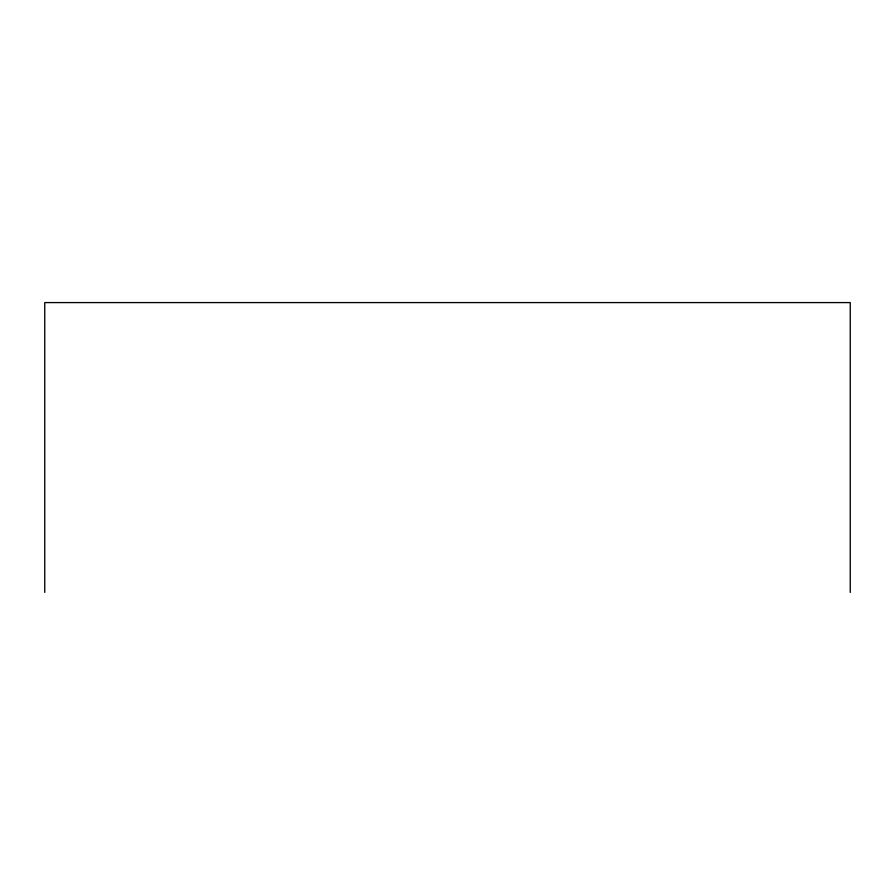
<?xml version="1.0" encoding="UTF-8"?>
<svg xmlns="http://www.w3.org/2000/svg" width="895" height="895" viewBox="0 0 895 895"><rect width="100%" height="100%" fill="white"/><g stroke="black" fill="none" stroke-linecap="round" stroke-linejoin="round"><path stroke-width="1.34" d="M850.25 592.412L850.25 302.588L44.75 302.588L44.75 592.412"/></g></svg>
